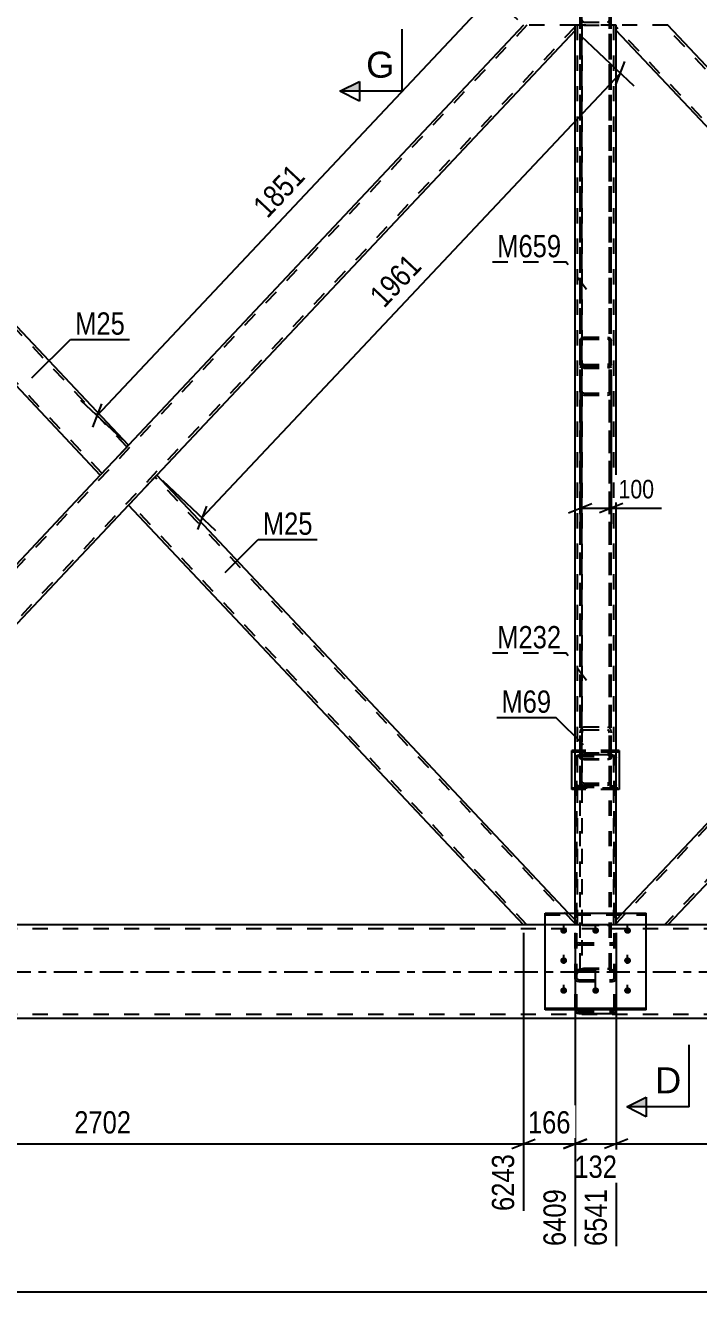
# Model space of a CAD drawing. Header units: millimetres. Extents: x -141 to 1048, y -561 to 280.
# Drawn here: x 113.7 to 200.2, y -168.7 to -6 of the extents above; entities that cross this region are included whole.
import ezdxf

# ---------------------------------------------------------------- set-up
doc = ezdxf.new("R2010")
doc.units = ezdxf.units.MM
doc.linetypes.add('DXK_LINE_DOT2', pattern=[3.9198, 1.9599, -1.9599])
doc.linetypes.add('DXK_LINE_DOT3', pattern=[5.9187, 2.979, -0.9799, 0.9799, -0.9799])
doc.styles.add('Arial', font='ARIAL.TTF', dxfattribs={"height": 0.2})
doc.styles.add('Arial Narrow', font='ARIALN.TTF', dxfattribs={"height": 0.2})

# ---------------------------------------------------------------- blocks, each defined once
blk = doc.blocks.new('Part-389626618-6339 - 6323')
at = {"color": 2, "linetype": 'Continuous'}
for p, q in [((69.64, -6.66), (69.64, -6)), ((127, -59.95), (76.27, -6)), ((123.38, -63.8), (69.64, -6.66)), ((127, -59.95), (126.73, -60.23)), ((126.73, -60.23), (123.38, -63.8))]:
    blk.add_line(p, q, dxfattribs=at)
at = {"color": 7, "linetype": 'DXK_LINE_DOT2'}
for p, q in [((76.27, -6), (69.64, -6)), ((123.6, -63.57), (69.64, -6.19)), ((126.78, -60.18), (75.83, -6)), ((126.97, -59.98), (126.73, -60.23))]:
    blk.add_line(p, q, dxfattribs=at)
blk = doc.blocks.new('Part-389626618-6389 - 6323')
at = {"color": 7, "linetype": 'DXK_LINE_DOT2'}
for p, q in [((189.64, -6), (184.36, -6)), ((184.36, -6.66), (184.36, -6)), ((184.68, -121.6), (184.68, -6)), ((189.32, -121.6), (189.32, -6)), ((189.64, -6.66), (189.64, -6)), ((184.36, -121.6), (184.36, -120.06)), ((189.64, -121.6), (189.64, -120.06)), ((189.64, -121.6), (184.36, -121.6))]:
    blk.add_line(p, q, dxfattribs=at)
at = {"color": 2, "linetype": 'Continuous'}
for p, q in [((184.36, -120.06), (184.36, -6.66)), ((189.64, -120.06), (189.64, -6.66))]:
    blk.add_line(p, q, dxfattribs=at)
blk = doc.blocks.new('Part-389626618-6334 - 6323')
at = {"color": 7, "linetype": 'DXK_LINE_DOT2'}
for p, q in [((178.17, -6), (69.64, -121.41)), ((184.36, -6.19), (75.83, -121.6)), ((184.36, -6), (177.73, -6)), ((127, -59.95), (123.38, -63.8)), ((130.62, -63.8), (127, -67.65)), ((76.27, -121.6), (69.64, -121.6))]:
    blk.add_line(p, q, dxfattribs=at)
at = {"color": 2, "linetype": 'Continuous'}
for p, q in [((177.73, -6), (127, -59.95)), ((184.36, -6.66), (184.36, -6)), ((184.36, -6.66), (130.62, -63.8)), ((123.38, -63.8), (69.64, -120.94)), ((127, -67.65), (76.27, -121.6)), ((69.64, -121.6), (69.64, -120.94))]:
    blk.add_line(p, q, dxfattribs=at)
blk = doc.blocks.new('Part-389626618-6399 - 6323')
at = {"color": 7, "linetype": 'DXK_LINE_DOT2'}
for p, q in [((184.4, -124.18), (184.36, -124.36)), ((184.36, -132.46), (184.36, -124.36)), ((184.5, -124.04), (184.4, -124.18)), ((184.66, -123.94), (184.5, -124.04)), ((184.6, -124.36), (184.62, -124.27)), ((184.6, -132.46), (184.6, -124.36)), ((184.62, -124.27), (184.67, -124.2)), ((184.84, -123.91), (184.66, -123.94)), ((184.67, -124.2), (184.75, -124.15)), ((184.75, -124.15), (184.84, -124.13)), ((184.84, -123.91), (189.16, -123.91)), ((184.84, -124.13), (189.16, -124.13)), ((189.34, -123.94), (189.16, -123.91)), ((189.16, -124.13), (189.25, -124.15)), ((189.25, -124.15), (189.33, -124.2)), ((189.33, -124.2), (189.38, -124.27)), ((189.5, -124.04), (189.34, -123.94)), ((189.38, -124.27), (189.4, -124.36)), ((189.4, -132.46), (189.4, -124.36)), ((189.6, -124.18), (189.5, -124.04)), ((189.64, -124.36), (189.6, -124.18)), ((189.64, -132.46), (189.64, -124.36)), ((184.36, -127.86), (184.4, -127.67)), ((184.36, -128.42), (184.4, -128.59)), ((184.62, -127.77), (184.6, -127.86)), ((184.62, -128.5), (184.6, -128.42)), ((184.67, -127.68), (184.62, -127.77)), ((184.67, -128.58), (184.62, -128.5)), ((184.66, -127.39), (184.84, -127.35)), ((184.75, -127.63), (184.67, -127.68)), ((184.84, -127.61), (184.75, -127.63)), ((184.84, -127.35), (189.16, -127.35)), ((184.84, -127.61), (189.16, -127.61)), ((189.16, -127.35), (189.34, -127.39)), ((189.25, -127.63), (189.16, -127.61)), ((189.33, -127.68), (189.25, -127.63)), ((189.38, -127.77), (189.33, -127.68)), ((189.38, -128.5), (189.33, -128.58)), ((189.4, -127.86), (189.38, -127.77)), ((189.4, -128.42), (189.38, -128.5)), ((189.6, -127.67), (189.64, -127.86)), ((189.6, -128.59), (189.64, -128.42)), ((184.4, -128.59), (184.5, -128.74)), ((184.5, -128.74), (184.66, -128.83)), ((184.66, -128.83), (184.84, -128.87)), ((184.75, -128.63), (184.67, -128.58)), ((184.84, -128.64), (184.75, -128.63)), ((184.84, -128.64), (189.16, -128.64)), ((184.84, -128.87), (189.16, -128.87)), ((189.25, -128.63), (189.16, -128.64)), ((189.16, -128.87), (189.34, -128.83)), ((189.33, -128.58), (189.25, -128.63)), ((189.34, -128.83), (189.5, -128.74)), ((189.5, -128.74), (189.6, -128.59)), ((184.37, -132.5), (184.36, -132.46)), ((184.6, -132.46), (184.62, -132.56)), ((184.62, -132.56), (184.67, -132.64)), ((184.67, -132.64), (184.75, -132.7)), ((184.75, -132.7), (184.84, -132.72)), ((184.84, -132.72), (189.16, -132.72)), ((189.16, -132.72), (189.25, -132.7)), ((189.25, -132.7), (189.33, -132.64)), ((189.33, -132.64), (189.38, -132.56)), ((189.38, -132.56), (189.4, -132.46)), ((189.64, -132.46), (189.63, -132.5))]:
    blk.add_line(p, q, dxfattribs=at)
at = {"color": 7, "linetype": 'DXK_LINE_DOT3'}
blk.add_line((187, -130.16), (187, -126.39), dxfattribs=at)
at = {"color": 2, "linetype": 'Continuous'}
for p, q in [((184.4, -132.66), (184.37, -132.5)), ((184.84, -132.97), (184.66, -132.93)), ((184.84, -132.97), (189.16, -132.97)), ((189.34, -132.93), (189.16, -132.97)), ((189.63, -132.5), (189.6, -132.66))]:
    blk.add_line(p, q, dxfattribs=at)
at = {"color": 7, "linetype": 'DXK_LINE_DOT2'}
for centre, start, end in [((184.86, -127.84), 114.32, 159.2417), ((189.14, -127.84), 20.7583, 65.68)]:
    blk.add_arc(centre, 0.496, start, end, dxfattribs=at)
at = {"color": 2, "linetype": 'Continuous'}
for centre, start, end in [((184.86, -132.48), 200.7583, 245.68), ((189.14, -132.48), 294.32, 339.2417)]:
    blk.add_arc(centre, 0.496, start, end, dxfattribs=at)
blk = doc.blocks.new('Part-389626618-6344 - 6323')
at = {"color": 7, "linetype": 'DXK_LINE_DOT2'}
for p, q in [((298.17, -6), (189.64, -121.41)), ((304.36, -6.19), (195.83, -121.6)), ((304.36, -6), (297.73, -6)), ((247, -59.95), (243.38, -63.8)), ((250.62, -63.8), (247, -67.65)), ((190.47, -120.06), (189.64, -120.94)), ((189.64, -121.6), (189.64, -120.94)), ((196.27, -121.6), (189.64, -121.6))]:
    blk.add_line(p, q, dxfattribs=at)
at = {"color": 2, "linetype": 'Continuous'}
for p, q in [((297.73, -6), (247, -59.95)), ((304.36, -6.66), (304.36, -6)), ((304.36, -6.66), (250.62, -63.8)), ((243.38, -63.8), (190.47, -120.06)), ((247, -67.65), (196.27, -121.6))]:
    blk.add_line(p, q, dxfattribs=at)
blk = doc.blocks.new('Part-389626618-6349 - 6323')
at = {"color": 2, "linetype": 'Continuous'}
for p, q in [((189.64, -6.66), (189.64, -6)), ((247, -59.95), (196.27, -6)), ((243.38, -63.8), (189.64, -6.66)), ((247, -59.95), (246.73, -60.23)), ((246.73, -60.23), (243.38, -63.8))]:
    blk.add_line(p, q, dxfattribs=at)
at = {"color": 7, "linetype": 'DXK_LINE_DOT2'}
for p, q in [((196.27, -6), (189.64, -6)), ((243.6, -63.57), (189.64, -6.19)), ((246.78, -60.18), (195.83, -6)), ((246.97, -59.98), (246.73, -60.23))]:
    blk.add_line(p, q, dxfattribs=at)
blk = doc.blocks.new('Part-389626618-6471 - 6323')
at = {"color": 2, "linetype": 'Continuous'}
for p, q in [((183.96, -104.2), (183.96, -99.17)), ((184.36, -99.17), (183.96, -99.17)), ((190.04, -99.17), (189.64, -99.17)), ((190.04, -99.17), (190.04, -104.2)), ((184.36, -99.39), (183.96, -99.39)), ((190.04, -99.39), (189.64, -99.39)), ((184.36, -104.2), (183.96, -104.2)), ((190.04, -104.2), (189.64, -104.2))]:
    blk.add_line(p, q, dxfattribs=at)
at = {"color": 7, "linetype": 'DXK_LINE_DOT2'}
for p, q in [((189.64, -99.17), (184.36, -99.17)), ((189.64, -99.39), (184.36, -99.39)), ((183.96, -103.98), (190.04, -103.98)), ((189.64, -104.2), (184.36, -104.2))]:
    blk.add_line(p, q, dxfattribs=at)
blk = doc.blocks.new('Part-389626618-6411 - 6323')
at = {"color": 2, "linetype": 'Continuous'}
for p, q in [((130.62, -63.8), (127, -67.65)), ((183.53, -120.06), (130.62, -63.8)), ((177.73, -121.6), (127, -67.65))]:
    blk.add_line(p, q, dxfattribs=at)
at = {"color": 7, "linetype": 'DXK_LINE_DOT2'}
for p, q in [((184.36, -121.41), (130.4, -64.03)), ((178.17, -121.6), (127.22, -67.42)), ((183.53, -120.06), (184.36, -120.94)), ((184.36, -121.6), (177.73, -121.6)), ((184.36, -120.94), (184.36, -121.6))]:
    blk.add_line(p, q, dxfattribs=at)
blk = doc.blocks.new('Part-389626618-6459 - 6323')
at = {"color": 7, "linetype": 'DXK_LINE_DOT2'}
for p, q in [((184.36, -100.13), (184.4, -99.99)), ((184.4, -99.99), (184.5, -99.86)), ((184.5, -99.86), (184.66, -99.78)), ((184.62, -100.06), (184.6, -100.13)), ((184.6, -132.46), (184.6, -100.13)), ((184.67, -100), (184.62, -100.06)), ((184.66, -99.78), (184.84, -99.75)), ((184.75, -99.96), (184.67, -100)), ((184.84, -99.94), (184.75, -99.96)), ((189.16, -99.75), (184.84, -99.75)), ((184.84, -99.94), (189.16, -99.94)), ((189.16, -99.75), (189.34, -99.78)), ((189.25, -99.96), (189.16, -99.94)), ((189.33, -100), (189.25, -99.96)), ((189.38, -100.06), (189.33, -100)), ((189.34, -99.78), (189.5, -99.86)), ((189.4, -100.13), (189.38, -100.06)), ((189.4, -132.46), (189.4, -100.13)), ((189.5, -99.86), (189.6, -99.99)), ((189.6, -99.99), (189.64, -100.13)), ((189.64, -132.46), (189.64, -100.13)), ((184.4, -103.68), (184.36, -103.54)), ((184.5, -103.8), (184.4, -103.68)), ((184.66, -103.89), (184.5, -103.8)), ((184.6, -103.54), (184.62, -103.61)), ((184.62, -103.61), (184.67, -103.67)), ((184.84, -103.91), (184.66, -103.89)), ((184.67, -103.67), (184.75, -103.71)), ((184.75, -103.71), (184.84, -103.73)), ((184.84, -103.73), (189.16, -103.73)), ((184.84, -103.91), (189.16, -103.91)), ((189.16, -103.73), (189.25, -103.71)), ((189.34, -103.89), (189.16, -103.91)), ((189.25, -103.71), (189.33, -103.67)), ((189.33, -103.67), (189.38, -103.61)), ((189.5, -103.8), (189.34, -103.89)), ((189.38, -103.61), (189.4, -103.54)), ((189.6, -103.68), (189.5, -103.8)), ((189.64, -103.54), (189.6, -103.68)), ((184.36, -132.46), (184.36, -120.06)), ((184.4, -127.67), (184.36, -127.86)), ((184.6, -127.86), (184.62, -127.77)), ((184.62, -127.77), (184.67, -127.68)), ((184.75, -127.37), (184.66, -127.39)), ((184.67, -127.68), (184.75, -127.63)), ((184.84, -127.35), (184.75, -127.37)), ((184.75, -127.63), (184.84, -127.61)), ((184.84, -127.35), (189.16, -127.35)), ((184.84, -127.61), (189.16, -127.61)), ((189.33, -127.39), (189.16, -127.35)), ((189.16, -127.61), (189.25, -127.63)), ((189.25, -127.63), (189.33, -127.68)), ((189.34, -127.39), (189.33, -127.39)), ((189.33, -127.68), (189.38, -127.77)), ((189.38, -127.77), (189.4, -127.86)), ((189.64, -127.86), (189.6, -127.67)), ((184.36, -132.46), (184.4, -132.66)), ((184.62, -132.56), (184.6, -132.46)), ((184.67, -132.64), (184.62, -132.56)), ((184.66, -132.93), (184.84, -132.97)), ((184.75, -132.7), (184.67, -132.64)), ((184.84, -132.72), (184.75, -132.7)), ((184.84, -132.72), (189.16, -132.72)), ((184.84, -132.97), (189.16, -132.97)), ((189.25, -132.7), (189.16, -132.72)), ((189.16, -132.97), (189.34, -132.93)), ((189.33, -132.64), (189.25, -132.7)), ((189.38, -132.56), (189.33, -132.64)), ((189.4, -132.46), (189.38, -132.56)), ((189.6, -132.66), (189.64, -132.46))]:
    blk.add_line(p, q, dxfattribs=at)
at = {"color": 2, "linetype": 'Continuous'}
blk.add_line((184.36, -120.06), (184.36, -100.13), dxfattribs=at)
at = {"color": 7, "linetype": 'DXK_LINE_DOT2'}
for centre, start, end in [((184.86, -127.84), 114.32, 159.2417), ((189.14, -127.84), 20.7583, 65.6801), ((184.86, -132.48), 200.7583, 245.6801), ((189.14, -132.48), 294.32, 339.2417)]:
    blk.add_arc(centre, 0.496, start, end, dxfattribs=at)
blk = doc.blocks.new('Part-389626618-6462 - 6323')
at = {"color": 2, "linetype": 'Continuous'}
for p, q in [((180.5, -120.06), (193.5, -120.06)), ((180.5, -132.5), (180.5, -120.06)), ((193.5, -132.5), (193.5, -120.06)), ((180.5, -132.28), (193.5, -132.28)), ((193.5, -132.5), (180.5, -132.5))]:
    blk.add_line(p, q, dxfattribs=at)
at = {"color": 7, "linetype": 'DXK_LINE_DOT2'}
blk.add_line((180.5, -120.28), (193.5, -120.28), dxfattribs=at)
blk = doc.blocks.new('Part-389626618-6474 - 6323')
at = {"color": 7, "linetype": 'DXK_LINE_DOT2'}
for p, q in [((185, -127.17), (185, 29.31)), ((185.24, 29.31), (185, 29.31)), ((185.24, 29.31), (185.24, -127.17)), ((188.76, -127.17), (188.76, 29.31)), ((189, 29.31), (188.76, 29.31)), ((189, -127.17), (189, 29.31)), ((185, 28.81), (185.04, 28.71)), ((185.04, 28.71), (185.14, 28.64)), ((185.14, 28.64), (185.3, 28.59)), ((185.26, 28.76), (185.24, 28.81)), ((185.31, 28.72), (185.26, 28.76)), ((185.3, 28.59), (185.48, 28.57)), ((185.39, 28.7), (185.31, 28.72)), ((185.48, 28.69), (185.39, 28.7)), ((185.48, 28.69), (188.52, 28.69)), ((185.48, 28.57), (188.52, 28.57)), ((188.61, 28.7), (188.52, 28.69)), ((188.52, 28.57), (188.7, 28.59)), ((188.69, 28.72), (188.61, 28.7)), ((188.74, 28.76), (188.69, 28.72)), ((188.7, 28.59), (188.86, 28.64)), ((188.76, 28.81), (188.74, 28.76)), ((188.86, 28.64), (188.96, 28.71)), ((188.96, 28.71), (189, 28.81)), ((185.04, 24.36), (185, 24.77)), ((185.24, 24.77), (185.26, 24.56)), ((188.74, 24.56), (188.76, 24.77)), ((189, 24.77), (188.96, 24.36)), ((185.48, 23.7), (185.3, 23.78)), ((185.39, 24.27), (185.48, 24.23)), ((185.48, 24.23), (188.52, 24.23)), ((185.48, 23.7), (188.52, 23.7)), ((188.52, 24.23), (188.61, 24.27)), ((188.7, 23.78), (188.52, 23.7)), ((185.04, -121.63), (185, -121.66)), ((185.12, -121.6), (185.04, -121.63)), ((188.88, -121.6), (185.12, -121.6)), ((185.24, -121.66), (185.26, -121.64)), ((185.26, -121.64), (185.31, -121.63)), ((185.31, -121.63), (185.39, -121.62)), ((185.39, -121.62), (185.48, -121.61)), ((185.48, -121.61), (188.52, -121.61)), ((188.52, -121.61), (188.61, -121.62)), ((188.61, -121.62), (188.69, -121.63)), ((188.69, -121.63), (188.74, -121.64)), ((188.76, -121.66), (188.74, -121.64)), ((188.96, -121.63), (188.88, -121.6)), ((189, -121.66), (188.96, -121.63)), ((185.02, -127.35), (185, -127.17)), ((185.02, -127.35), (185.04, -127.3)), ((185.02, -127.35), (185.26, -127.35)), ((185.04, -127.3), (185.14, -127.23)), ((185.14, -127.23), (185.3, -127.17)), ((185.24, -127.17), (185.26, -127.35)), ((185.31, -127.31), (185.26, -127.35)), ((185.26, -127.35), (185.26, -127.35)), ((185.3, -127.17), (185.48, -127.16)), ((185.39, -127.28), (185.31, -127.31)), ((185.48, -127.28), (185.39, -127.28)), ((185.48, -127.16), (188.52, -127.16)), ((185.48, -127.28), (188.52, -127.28)), ((188.52, -127.16), (188.7, -127.17)), ((188.61, -127.28), (188.52, -127.28)), ((188.69, -127.31), (188.61, -127.28)), ((188.74, -127.35), (188.69, -127.31)), ((188.7, -127.17), (188.86, -127.23)), ((188.74, -127.35), (188.76, -127.17)), ((188.74, -127.35), (188.98, -127.35)), ((188.74, -127.35), (188.74, -127.35)), ((188.86, -127.23), (188.96, -127.3)), ((188.96, -127.3), (188.98, -127.35)), ((188.98, -127.35), (189, -127.17))]:
    blk.add_line(p, q, dxfattribs=at)
for centre, radius, start, end in [((185.79, 24.63), 0.539, 186.941, 221.2628), ((188.21, 24.63), 0.539, 318.7372, 353.0591), ((186.11, 24.49), 1.08, 186.941, 221.2628), ((187.89, 24.49), 1.08, 318.7372, 353.0591)]:
    blk.add_arc(centre, radius, start, end, dxfattribs=at)
blk = doc.blocks.new('Part-389626618-6500 - 6323')
at = {"color": 7, "linetype": 'DXK_LINE_DOT2'}
for p, q in [((555.64, -121.6), (-59.5, -121.6)), ((193.5, -121.6), (180.5, -121.6)), ((555.64, -122.08), (-72, -122.08)), ((555.64, -133.12), (-72, -133.12))]:
    blk.add_line(p, q, dxfattribs=at)
at = {"color": 2, "linetype": 'Continuous'}
for p, q in [((180.5, -121.6), (-46.5, -121.6)), ((420.5, -121.6), (193.5, -121.6)), ((555.64, -133.6), (-67.2, -133.6))]:
    blk.add_line(p, q, dxfattribs=at)
at = {"color": 7, "linetype": 'DXK_LINE_DOT3'}
blk.add_line((-72, -127.6), (555.64, -127.6), dxfattribs=at)
blk = doc.blocks.new('Bolt-389626618-6565 - 6323')
at = {"linetype": 'Continuous'}
for points in [[(182.9, -122.73), (182.81, -122.72), (182.72, -122.69), (182.64, -122.65), (182.57, -122.59), (182.52, -122.52), (182.48, -122.44), (182.46, -122.36), (182.46, -122.27), (182.48, -122.19), (182.52, -122.11), (182.57, -122.04), (182.64, -121.98), (182.72, -121.94), (182.81, -121.91), (182.9, -121.9), (182.99, -121.91), (183.08, -121.94), (183.16, -121.98), (183.23, -122.04), (183.28, -122.11), (183.32, -122.19), (183.34, -122.27), (183.34, -122.36), (183.32, -122.44), (183.28, -122.52), (183.23, -122.59), (183.16, -122.65), (183.08, -122.69), (182.99, -122.72)], [(187, -122.73), (186.91, -122.72), (186.82, -122.69), (186.74, -122.65), (186.67, -122.59), (186.62, -122.52), (186.58, -122.44), (186.56, -122.36), (186.56, -122.27), (186.58, -122.19), (186.62, -122.11), (186.67, -122.04), (186.74, -121.98), (186.82, -121.94), (186.91, -121.91), (187, -121.9), (187.09, -121.91), (187.18, -121.94), (187.26, -121.98), (187.33, -122.04), (187.38, -122.11), (187.42, -122.19), (187.44, -122.27), (187.44, -122.36), (187.42, -122.44), (187.38, -122.52), (187.33, -122.59), (187.26, -122.65), (187.18, -122.69), (187.09, -122.72)], [(191.1, -122.73), (191.01, -122.72), (190.92, -122.69), (190.84, -122.65), (190.77, -122.59), (190.72, -122.52), (190.68, -122.44), (190.66, -122.36), (190.66, -122.27), (190.68, -122.19), (190.72, -122.11), (190.77, -122.04), (190.84, -121.98), (190.92, -121.94), (191.01, -121.91), (191.1, -121.9), (191.19, -121.91), (191.28, -121.94), (191.36, -121.98), (191.43, -122.04), (191.48, -122.11), (191.52, -122.19), (191.54, -122.27), (191.54, -122.36), (191.52, -122.44), (191.48, -122.52), (191.43, -122.59), (191.36, -122.65), (191.28, -122.69), (191.19, -122.72)], [(182.9, -126.58), (182.81, -126.57), (182.72, -126.55), (182.64, -126.5), (182.57, -126.44), (182.52, -126.37), (182.48, -126.3), (182.46, -126.21), (182.46, -126.13), (182.48, -126.04), (182.52, -125.96), (182.57, -125.89), (182.64, -125.83), (182.72, -125.79), (182.81, -125.76), (182.9, -125.75), (182.99, -125.76), (183.08, -125.79), (183.16, -125.83), (183.23, -125.89), (183.28, -125.96), (183.32, -126.04), (183.34, -126.13), (183.34, -126.21), (183.32, -126.3), (183.28, -126.37), (183.23, -126.44), (183.16, -126.5), (183.08, -126.55), (182.99, -126.57)], [(191.1, -126.58), (191.01, -126.57), (190.92, -126.55), (190.84, -126.5), (190.77, -126.44), (190.72, -126.37), (190.68, -126.3), (190.66, -126.21), (190.66, -126.13), (190.68, -126.04), (190.72, -125.96), (190.77, -125.89), (190.84, -125.83), (190.92, -125.79), (191.01, -125.76), (191.1, -125.75), (191.19, -125.76), (191.28, -125.79), (191.36, -125.83), (191.43, -125.89), (191.48, -125.96), (191.52, -126.04), (191.54, -126.13), (191.54, -126.21), (191.52, -126.3), (191.48, -126.37), (191.43, -126.44), (191.36, -126.5), (191.28, -126.55), (191.19, -126.57)], [(182.9, -130.43), (182.81, -130.43), (182.72, -130.4), (182.64, -130.36), (182.57, -130.3), (182.52, -130.23), (182.48, -130.15), (182.46, -130.06), (182.46, -129.98), (182.48, -129.89), (182.52, -129.81), (182.57, -129.74), (182.64, -129.69), (182.72, -129.64), (182.81, -129.62), (182.9, -129.61), (182.99, -129.62), (183.08, -129.64), (183.16, -129.69), (183.23, -129.74), (183.28, -129.81), (183.32, -129.89), (183.34, -129.98), (183.34, -130.06), (183.32, -130.15), (183.28, -130.23), (183.23, -130.3), (183.16, -130.36), (183.08, -130.4), (182.99, -130.43)], [(187, -130.43), (186.91, -130.43), (186.82, -130.4), (186.74, -130.36), (186.67, -130.3), (186.62, -130.23), (186.58, -130.15), (186.56, -130.06), (186.56, -129.98), (186.58, -129.89), (186.62, -129.81), (186.67, -129.74), (186.74, -129.69), (186.82, -129.64), (186.91, -129.62), (187, -129.61), (187.09, -129.62), (187.18, -129.64), (187.26, -129.69), (187.33, -129.74), (187.38, -129.81), (187.42, -129.89), (187.44, -129.98), (187.44, -130.06), (187.42, -130.15), (187.38, -130.23), (187.33, -130.3), (187.26, -130.36), (187.18, -130.4), (187.09, -130.43)], [(191.1, -130.43), (191.01, -130.43), (190.92, -130.4), (190.84, -130.36), (190.77, -130.3), (190.72, -130.23), (190.68, -130.15), (190.66, -130.06), (190.66, -129.98), (190.68, -129.89), (190.72, -129.81), (190.77, -129.74), (190.84, -129.69), (190.92, -129.64), (191.01, -129.62), (191.1, -129.61), (191.19, -129.62), (191.28, -129.64), (191.36, -129.69), (191.43, -129.74), (191.48, -129.81), (191.52, -129.89), (191.54, -129.98), (191.54, -130.06), (191.52, -130.15), (191.48, -130.23), (191.43, -130.3), (191.36, -130.36), (191.28, -130.4), (191.19, -130.43)]]:
    blk.add_hatch(color=1, dxfattribs=at).paths.add_polyline_path(points)
at = {"color": 1, "linetype": 'Continuous'}
for p, q in [((182.9, -122.71), (182.9, -121.58)), ((187, -122.71), (187, -121.58)), ((191.1, -122.71), (191.1, -121.58)), ((182.9, -126.57), (182.9, -125.43)), ((191.1, -126.57), (191.1, -125.43)), ((182.9, -130.42), (182.9, -129.28)), ((187, -130.42), (187, -129.28)), ((191.1, -130.42), (191.1, -129.28))]:
    blk.add_line(p, q, dxfattribs=at)
blk = doc.blocks.new('Part-389626618-6728 - 6323')
at = {"color": 7, "linetype": 'DXK_LINE_DOT2'}
for p, q in [((185.04, 34.6), (185, 34.33)), ((185, -103.12), (185, 34.33)), ((185.14, 34.82), (185.04, 34.6)), ((185.3, 34.97), (185.14, 34.82)), ((185.24, 34.33), (185.26, 34.47)), ((185.24, -103.12), (185.24, 34.33)), ((185.26, 34.47), (185.31, 34.58)), ((185.48, 35.02), (185.3, 34.97)), ((185.31, 34.58), (185.39, 34.65)), ((185.39, 34.65), (185.48, 34.68)), ((185.48, 35.02), (188.52, 35.02)), ((185.48, 34.68), (188.52, 34.68)), ((188.7, 34.97), (188.52, 35.02)), ((188.52, 34.68), (188.61, 34.65)), ((188.61, 34.65), (188.69, 34.58)), ((188.69, 34.58), (188.74, 34.47)), ((188.86, 34.82), (188.7, 34.97)), ((188.74, 34.47), (188.76, 34.33)), ((188.76, -103.12), (188.76, 34.33)), ((188.96, 34.6), (188.86, 34.82)), ((189, 34.33), (188.96, 34.6)), ((189, -103.12), (189, 34.33)), ((185, 29.99), (185.04, 29.73)), ((185.04, 29.73), (185.14, 29.51)), ((185.14, 29.51), (185.3, 29.36)), ((185.26, 29.86), (185.24, 29.99)), ((185.31, 29.75), (185.26, 29.86)), ((185.3, 29.36), (185.48, 29.31)), ((185.39, 29.68), (185.31, 29.75)), ((185.48, 29.65), (185.39, 29.68)), ((185.48, 29.65), (188.52, 29.65)), ((185.48, 29.31), (188.52, 29.31)), ((188.61, 29.68), (188.52, 29.65)), ((188.52, 29.31), (188.7, 29.36)), ((188.69, 29.75), (188.61, 29.68)), ((188.74, 29.86), (188.69, 29.75)), ((188.7, 29.36), (188.86, 29.51)), ((188.76, 29.99), (188.74, 29.86)), ((188.86, 29.51), (188.96, 29.73)), ((188.96, 29.73), (189, 29.99)), ((185.04, -99.77), (185, -99.96)), ((185.14, -99.61), (185.04, -99.77)), ((185.3, -99.5), (185.14, -99.61)), ((185.24, -99.96), (185.26, -99.86)), ((185.26, -99.86), (185.31, -99.78)), ((185.48, -99.46), (185.3, -99.5)), ((185.31, -99.78), (185.39, -99.73)), ((185.39, -99.73), (185.48, -99.71)), ((185.48, -99.46), (188.52, -99.46)), ((185.48, -99.71), (188.52, -99.71)), ((188.7, -99.5), (188.52, -99.46)), ((188.52, -99.71), (188.61, -99.73)), ((188.61, -99.73), (188.69, -99.78)), ((188.69, -99.78), (188.74, -99.86)), ((188.86, -99.61), (188.7, -99.5)), ((188.74, -99.86), (188.76, -99.96)), ((188.96, -99.77), (188.86, -99.61)), ((189, -99.96), (188.96, -99.77)), ((185, -103.12), (185.04, -103.32)), ((185.04, -103.32), (185.14, -103.48)), ((185.14, -103.48), (185.3, -103.59)), ((185.26, -103.22), (185.24, -103.12)), ((185.31, -103.3), (185.26, -103.22)), ((185.3, -103.59), (185.48, -103.62)), ((185.39, -103.36), (185.31, -103.3)), ((185.48, -103.37), (185.39, -103.36)), ((185.48, -103.37), (188.52, -103.37)), ((185.48, -103.62), (188.52, -103.62)), ((188.61, -103.36), (188.52, -103.37)), ((188.52, -103.62), (188.7, -103.59)), ((188.69, -103.3), (188.61, -103.36)), ((188.74, -103.22), (188.69, -103.3)), ((188.7, -103.59), (188.86, -103.48)), ((188.76, -103.12), (188.74, -103.22)), ((188.86, -103.48), (188.96, -103.32)), ((188.96, -103.32), (189, -103.12))]:
    blk.add_line(p, q, dxfattribs=at)
blk = doc.blocks.new('Part-389626618-6733 - 6323')
at = {"color": 7, "linetype": 'DXK_LINE_DOT2'}
for p, q in [((185.04, -49.86), (185, -50.04)), ((185, -100.17), (185, -50.04)), ((185.14, -49.7), (185.04, -49.86)), ((185.3, -49.6), (185.14, -49.7)), ((185.24, -50.04), (185.26, -49.95)), ((185.24, -100.17), (185.24, -50.04)), ((185.26, -49.95), (185.31, -49.87)), ((185.48, -49.56), (185.3, -49.6)), ((185.31, -49.87), (185.39, -49.82)), ((185.39, -49.82), (185.48, -49.8)), ((185.48, -49.56), (188.52, -49.56)), ((185.48, -49.8), (188.52, -49.8)), ((188.7, -49.6), (188.52, -49.56)), ((188.52, -49.8), (188.61, -49.82)), ((188.61, -49.82), (188.69, -49.87)), ((188.69, -49.87), (188.74, -49.95)), ((188.86, -49.7), (188.7, -49.6)), ((188.74, -49.95), (188.76, -50.04)), ((188.76, -100.17), (188.76, -50.04)), ((188.96, -49.86), (188.86, -49.7)), ((189, -50.04), (188.96, -49.86)), ((189, -100.17), (189, -50.04)), ((185, -53.04), (185.04, -53.22)), ((185.04, -53.22), (185.14, -53.38)), ((185.14, -53.38), (185.3, -53.48)), ((185.26, -53.13), (185.24, -53.04)), ((185.31, -53.21), (185.26, -53.13)), ((185.3, -53.48), (185.48, -53.52)), ((185.39, -53.26), (185.31, -53.21)), ((185.48, -53.28), (185.39, -53.26)), ((185.48, -53.28), (188.52, -53.28)), ((185.48, -53.52), (188.52, -53.52)), ((188.61, -53.26), (188.52, -53.28)), ((188.52, -53.52), (188.7, -53.48)), ((188.69, -53.21), (188.61, -53.26)), ((188.74, -53.13), (188.69, -53.21)), ((188.7, -53.48), (188.86, -53.38)), ((188.76, -53.04), (188.74, -53.13)), ((188.86, -53.38), (188.96, -53.22)), ((188.96, -53.22), (189, -53.04)), ((185, -96.92), (185.04, -96.62)), ((185.26, -96.77), (185.24, -96.92)), ((185.3, -96.2), (185.48, -96.14)), ((185.48, -96.53), (185.39, -96.56)), ((185.48, -96.14), (188.52, -96.14)), ((185.48, -96.53), (188.52, -96.53)), ((188.52, -96.14), (188.7, -96.2)), ((188.61, -96.56), (188.52, -96.53)), ((188.76, -96.92), (188.74, -96.77)), ((188.96, -96.62), (189, -96.92)), ((185, -99.17), (185.24, -99.17)), ((189, -99.17), (188.76, -99.17)), ((185, -99.39), (185.24, -99.39)), ((185, -99.46), (185.24, -99.46)), ((185, -99.75), (185.24, -99.75)), ((185.04, -100.24), (185, -100.17)), ((185.14, -100.29), (185.04, -100.24)), ((185.3, -100.33), (185.14, -100.29)), ((185.24, -100.17), (185.26, -100.2)), ((185.26, -100.2), (185.31, -100.23)), ((185.48, -100.34), (185.3, -100.33)), ((185.31, -100.23), (185.39, -100.25)), ((185.39, -100.25), (185.48, -100.26)), ((185.48, -100.26), (188.52, -100.26)), ((185.48, -100.34), (188.52, -100.34)), ((188.52, -100.26), (188.61, -100.25)), ((188.7, -100.33), (188.52, -100.34)), ((188.61, -100.25), (188.69, -100.23)), ((188.69, -100.23), (188.74, -100.2)), ((188.86, -100.29), (188.7, -100.33)), ((188.74, -100.2), (188.76, -100.17)), ((188.76, -99.39), (189, -99.39)), ((189, -99.46), (188.76, -99.46)), ((188.76, -99.75), (189, -99.75)), ((188.96, -100.24), (188.86, -100.29)), ((189, -100.17), (188.96, -100.24))]:
    blk.add_line(p, q, dxfattribs=at)
for centre, radius, start, end in [((185.73, -96.76), 0.711, 127.9407, 168.6048), ((185.61, -96.84), 0.355, 127.9407, 168.6048), ((188.39, -96.84), 0.355, 11.3952, 52.0593), ((188.27, -96.76), 0.711, 11.3952, 52.0593)]:
    blk.add_arc(centre, radius, start, end, dxfattribs=at)
blk = doc.blocks.new('Part-389626618-6754 - 6323')
at = {"color": 7, "linetype": 'DXK_LINE_DOT2'}
for p, q in [((185.48, 0.47), (185.3, 0.41)), ((185.39, 0.05), (185.48, 0.08)), ((185.48, 0.47), (188.52, 0.47)), ((185.48, 0.08), (188.52, 0.08)), ((188.7, 0.41), (188.52, 0.47)), ((188.52, 0.08), (188.61, 0.05)), ((185.04, -0.01), (185, -0.31)), ((185, -49.57), (185, -0.31)), ((185.24, -0.31), (185.26, -0.16)), ((185.24, -49.57), (185.24, -0.31)), ((188.74, -0.16), (188.76, -0.31)), ((188.76, -49.57), (188.76, -0.31)), ((189, -0.31), (188.96, -0.01)), ((189, -49.57), (189, -0.31)), ((185, -5.22), (185.02, -5.41)), ((185.02, -5.41), (185.04, -5.52)), ((185.26, -5.37), (185.24, -5.22)), ((185.3, -5.94), (185.48, -6)), ((185.48, -5.61), (185.39, -5.58)), ((185.48, -5.61), (188.52, -5.61)), ((185.48, -6), (188.52, -6)), ((188.61, -5.58), (188.52, -5.61)), ((188.52, -6), (188.7, -5.94)), ((188.76, -5.22), (188.74, -5.37)), ((188.96, -5.52), (188.98, -5.41)), ((188.98, -5.41), (189, -5.22)), ((185, -46.56), (185.04, -46.38)), ((185.04, -46.38), (185.14, -46.23)), ((185.14, -46.23), (185.3, -46.12)), ((185.26, -46.47), (185.24, -46.56)), ((185.31, -46.39), (185.26, -46.47)), ((185.3, -46.12), (185.48, -46.09)), ((185.39, -46.34), (185.31, -46.39)), ((185.48, -46.32), (185.39, -46.34)), ((185.48, -46.09), (188.52, -46.09)), ((185.48, -46.32), (188.52, -46.32)), ((188.52, -46.09), (188.7, -46.12)), ((188.61, -46.34), (188.52, -46.32)), ((188.69, -46.39), (188.61, -46.34)), ((188.74, -46.47), (188.69, -46.39)), ((188.7, -46.12), (188.86, -46.23)), ((188.76, -46.56), (188.74, -46.47)), ((188.86, -46.23), (188.96, -46.38)), ((188.96, -46.38), (189, -46.56)), ((185.04, -49.75), (185, -49.57)), ((185.14, -49.9), (185.04, -49.75)), ((185.3, -50.01), (185.14, -49.9)), ((185.24, -49.57), (185.26, -49.66)), ((185.26, -49.66), (185.31, -49.73)), ((185.48, -50.04), (185.3, -50.01)), ((185.31, -49.73), (185.39, -49.79)), ((185.39, -49.79), (185.48, -49.8)), ((185.48, -49.8), (188.52, -49.8)), ((185.48, -50.04), (188.52, -50.04)), ((188.52, -49.8), (188.61, -49.79)), ((188.7, -50.01), (188.52, -50.04)), ((188.61, -49.79), (188.69, -49.73)), ((188.69, -49.73), (188.74, -49.66)), ((188.86, -49.9), (188.7, -50.01)), ((188.74, -49.66), (188.76, -49.57)), ((188.96, -49.75), (188.86, -49.9)), ((189, -49.57), (188.96, -49.75))]:
    blk.add_line(p, q, dxfattribs=at)
for centre, radius, start, end in [((185.73, -0.15), 0.711, 127.9408, 168.6048), ((185.61, -0.23), 0.355, 127.9408, 168.6048), ((188.39, -0.23), 0.355, 11.3952, 52.0592), ((188.27, -0.15), 0.711, 11.3952, 52.0592), ((185.61, -5.3), 0.355, 191.3952, 232.0592), ((188.39, -5.3), 0.355, 307.9408, 348.6048)]:
    blk.add_arc(centre, radius, start, end, dxfattribs=at)
blk = doc.blocks.new('StraightDimension-389626618-25742 - 6323')
at = {"color": 7, "linetype": 'Continuous'}
for p, q in [((189.64, -122.6), (189.64, -162.85)), ((297.73, -122.6), (297.73, -158.35)), ((191.14, -149.14), (188.14, -150.34)), ((296.23, -150.34), (299.23, -149.14)), ((189.64, -149.74), (297.73, -149.74))]:
    blk.add_line(p, q, dxfattribs=at)
at = {"color": 0}
blk.add_wipeout([(247.94, -148.99), (247.94, -144.79), (239.43, -144.79), (239.43, -148.99)], dxfattribs=at)
at = {"color": 0, "linetype": 'Continuous'}
blk.add_wipeout([(297.13, -150.44), (292.93, -150.44), (292.93, -158.95), (297.13, -158.95)], dxfattribs=at)
at = {"color": 3, "style": 'Arial Narrow'}
blk.add_text('2702', height=2.863, dxfattribs=at).set_placement((240.03, -148.39))
at = {"color": 3, "linetype": 'Continuous', "style": 'Arial Narrow'}
blk.add_text('9243', height=2.863, rotation=90.0002, dxfattribs=at).set_placement((296.53, -158.35))
blk = doc.blocks.new('StraightDimension-389626618-7565 - 6323')
at = {"color": 7, "linetype": 'Continuous'}
for p, q in [((177, -5.31), (171.62, -0.25)), ((173.1, -3.71), (174.29, -0.7)), ((122.96, -56.15), (173.7, -2.2)), ((126.27, -59.26), (120.89, -54.2)), ((123.55, -54.65), (122.37, -57.65))]:
    blk.add_line(p, q, dxfattribs=at)
at = {"color": 0}
blk.add_wipeout([(150.7, -25.56), (147.64, -22.68), (141.81, -28.89), (144.87, -31.76)], dxfattribs=at)
at = {"color": 3, "style": 'Arial Narrow'}
blk.add_text('1851', height=2.863, rotation=46.7591, dxfattribs=at).set_placement((144.84, -30.91))
blk = doc.blocks.new('StraightDimension-389626618-7586 - 6323')
at = {"color": 7, "linetype": 'Continuous'}
for p, q in [((185.09, -7.35), (191.92, -13.77)), ((189.59, -13.63), (190.77, -10.63)), ((136.44, -69.27), (190.18, -12.13)), ((131.35, -64.49), (138.19, -70.91)), ((137.03, -67.77), (135.85, -70.77))]:
    blk.add_line(p, q, dxfattribs=at)
at = {"color": 0}
blk.add_wipeout([(165.68, -37.09), (162.62, -34.21), (156.79, -40.41), (159.85, -43.29)], dxfattribs=at)
at = {"color": 3, "style": 'Arial Narrow'}
blk.add_text('1961', height=2.863, rotation=46.7591, dxfattribs=at).set_placement((159.82, -42.44))
blk = doc.blocks.new('StraightDimension-389626618-11754 - 6323')
at = {"color": 7, "linetype": 'Continuous'}
for p, q in [((185, -51.04), (185, -70.04)), ((189, -51.04), (189, -70.04)), ((183.5, -68.64), (186.5, -67.44)), ((185, -68.04), (189, -68.04)), ((190.5, -67.44), (187.5, -68.64))]:
    blk.add_line(p, q, dxfattribs=at)
at = {"color": 0}
blk.add_wipeout([(195.01, -67.29), (195.01, -63.79), (189.44, -63.79), (189.44, -67.29)], dxfattribs=at)
at = {"color": 7, "linetype": 'Continuous'}
blk.add_line((189, -68.04), (195.44, -68.04), dxfattribs=at)
blk.add_line((189, -68.04), (195.44, -68.04), dxfattribs=at)
at = {"color": 3, "style": 'Arial Narrow'}
blk.add_text('100', height=2.386, dxfattribs=at).set_placement((189.94, -66.79))
blk = doc.blocks.new('StraightDimension-389626618-25743 - 6323')
at = {"color": 7, "linetype": 'Continuous'}
for p, q in [((184.36, -122.6), (184.36, -162.85)), ((189.64, -122.6), (189.64, -162.85)), ((182.86, -150.34), (185.86, -149.14)), ((191.14, -149.14), (188.14, -150.34)), ((184.36, -149.74), (189.64, -149.74))]:
    blk.add_line(p, q, dxfattribs=at)
at = {"color": 0}
blk.add_wipeout([(190.34, -154.69), (190.34, -150.49), (183.66, -150.49), (183.66, -154.69)], dxfattribs=at)
at = {"color": 0, "linetype": 'Continuous'}
blk.add_wipeout([(189.04, -154.94), (184.84, -154.94), (184.84, -163.45), (189.04, -163.45)], dxfattribs=at)
at = {"color": 3, "style": 'Arial Narrow'}
blk.add_text('132', height=2.863, dxfattribs=at).set_placement((184.26, -154.09))
at = {"color": 3, "linetype": 'Continuous', "style": 'Arial Narrow'}
blk.add_text('6541', height=2.863, rotation=90.0002, dxfattribs=at).set_placement((188.44, -162.85))
blk = doc.blocks.new('StraightDimension-389626618-25744 - 6323')
at = {"color": 7, "linetype": 'Continuous'}
for p, q in [((177.73, -122.6), (177.73, -158.35)), ((184.36, -122.6), (184.36, -162.85)), ((176.23, -150.34), (179.23, -149.14)), ((185.86, -149.14), (182.86, -150.34)), ((177.73, -149.74), (184.36, -149.74))]:
    blk.add_line(p, q, dxfattribs=at)
at = {"color": 0}
blk.add_wipeout([(184.39, -148.99), (184.39, -144.79), (177.7, -144.79), (177.7, -148.99)], dxfattribs=at)
at = {"color": 0, "linetype": 'Continuous'}
blk.add_wipeout([(183.76, -154.94), (179.56, -154.94), (179.56, -163.45), (183.76, -163.45)], dxfattribs=at)
at = {"color": 3, "style": 'Arial Narrow'}
blk.add_text('166', height=2.863, dxfattribs=at).set_placement((178.3, -148.39))
at = {"color": 3, "linetype": 'Continuous', "style": 'Arial Narrow'}
blk.add_text('6409', height=2.863, rotation=90.0002, dxfattribs=at).set_placement((183.16, -162.85))
blk = doc.blocks.new('StraightDimension-389626618-25745 - 6323')
at = {"color": 7, "linetype": 'Continuous'}
for p, q in [((69.64, -122.6), (69.64, -162.85)), ((177.73, -122.6), (177.73, -158.35)), ((71.14, -149.14), (68.14, -150.34)), ((176.23, -150.34), (179.23, -149.14)), ((69.64, -149.74), (177.73, -149.74))]:
    blk.add_line(p, q, dxfattribs=at)
at = {"color": 0}
blk.add_wipeout([(127.94, -148.99), (127.94, -144.79), (119.43, -144.79), (119.43, -148.99)], dxfattribs=at)
at = {"color": 0, "linetype": 'Continuous'}
blk.add_wipeout([(177.13, -150.44), (172.93, -150.44), (172.93, -158.95), (177.13, -158.95)], dxfattribs=at)
at = {"color": 3, "style": 'Arial Narrow'}
blk.add_text('2702', height=2.863, dxfattribs=at).set_placement((120.03, -148.39))
at = {"color": 3, "linetype": 'Continuous', "style": 'Arial Narrow'}
blk.add_text('6243', height=2.863, rotation=90.0002, dxfattribs=at).set_placement((176.53, -158.35))
blk = doc.blocks.new('StraightDimension-389626618-44389 - 6323')
at = {"color": 7, "linetype": 'Continuous'}
blk.add_line((-73, -168.72), (587.2, -168.72), dxfattribs=at)
blk = doc.blocks.new('Mark-389626618-6335 - 6323')
at = {"color": 0}
blk.add_wipeout([(126.54, -45.75), (126.54, -42.75), (120.15, -42.75), (120.15, -45.75)], dxfattribs=at)
blk.add_wipeout([(126.54, -45.75), (126.54, -42.75), (120.15, -42.75), (120.15, -45.75)], dxfattribs=at)
at = {"color": 30, "linetype": 'Continuous'}
for p, q in [((114.6, -51.3), (119.55, -46.35)), ((119.55, -46.35), (127.14, -46.35))]:
    blk.add_line(p, q, dxfattribs=at)
at = {"color": 3, "style": 'Arial Narrow'}
blk.add_text('M25', height=2.863, dxfattribs=at).set_placement((120.15, -45.75))
blk = doc.blocks.new('Mark-389626618-6385 - 6323')
at = {"color": 0}
blk.add_wipeout([(181.29, -94.33), (181.29, -91.33), (174.9, -91.33), (174.9, -94.33)], dxfattribs=at)
blk.add_wipeout([(181.29, -94.33), (181.29, -91.33), (174.9, -91.33), (174.9, -94.33)], dxfattribs=at)
at = {"color": 30, "linetype": 'Continuous'}
for p in [(174.3, -94.93), (185.43, -98.47)]:
    blk.add_line(p, (181.89, -94.93), dxfattribs=at)
at = {"color": 3, "style": 'Arial Narrow'}
blk.add_text('M69', height=2.863, dxfattribs=at).set_placement((174.9, -94.33))
blk = doc.blocks.new('Mark-389626618-6407 - 6323')
at = {"color": 0}
blk.add_wipeout([(150.64, -71.46), (150.64, -68.46), (144.25, -68.46), (144.25, -71.46)], dxfattribs=at)
blk.add_wipeout([(150.64, -71.46), (150.64, -68.46), (144.25, -68.46), (144.25, -71.46)], dxfattribs=at)
at = {"color": 30, "linetype": 'Continuous'}
for p, q in [((139.4, -76.3), (143.65, -72.06)), ((143.65, -72.06), (151.24, -72.06))]:
    blk.add_line(p, q, dxfattribs=at)
at = {"color": 3, "style": 'Arial Narrow'}
blk.add_text('M25', height=2.863, dxfattribs=at).set_placement((144.25, -71.46))
blk = doc.blocks.new('Mark-389626618-6729 - 6323')
at = {"color": 0}
blk.add_wipeout([(182.59, -86.05), (182.59, -83.05), (174.36, -83.05), (174.36, -86.05)], dxfattribs=at)
blk.add_wipeout([(182.59, -86.05), (182.59, -83.05), (174.36, -83.05), (174.36, -86.05)], dxfattribs=at)
at = {"color": 30, "linetype": 'DXK_LINE_DOT2'}
for p in [(173.76, -86.65), (185.81, -90.18)]:
    blk.add_line(p, (183.19, -86.65), dxfattribs=at)
at = {"color": 3, "style": 'Arial Narrow'}
blk.add_text('M232', height=2.863, dxfattribs=at).set_placement((174.36, -86.05))
blk = doc.blocks.new('Mark-389626618-6750 - 6323')
at = {"color": 0}
blk.add_wipeout([(182.59, -35.8), (182.59, -32.8), (174.36, -32.8), (174.36, -35.8)], dxfattribs=at)
blk.add_wipeout([(182.59, -35.8), (182.59, -32.8), (174.36, -32.8), (174.36, -35.8)], dxfattribs=at)
at = {"color": 30, "linetype": 'DXK_LINE_DOT2'}
for p in [(173.76, -36.4), (185.81, -39.93)]:
    blk.add_line(p, (183.19, -36.4), dxfattribs=at)
at = {"color": 3, "style": 'Arial Narrow'}
blk.add_text('M659', height=2.863, dxfattribs=at).set_placement((174.36, -35.8))
blk = doc.blocks.new('SectionMark-389626618-7761 - 6323')
at = {"linetype": 'Continuous'}
blk.add_hatch(color=6, dxfattribs=at).paths.add_polyline_path([(193.5, -143.73), (193.5, -144.98), (191, -144.98)])
at = {"color": 6, "linetype": 'Continuous'}
for p, q in [((199, -144.98), (199, -136.98)), ((191, -144.98), (193.5, -143.73)), ((193.5, -143.73), (193.5, -146.23)), ((199, -144.98), (191, -144.98)), ((193.5, -146.23), (191, -144.98))]:
    blk.add_line(p, q, dxfattribs=at)
at = {"color": 0, "linetype": 'Continuous'}
blk.add_wipeout([(198, -143.23), (198, -139.73), (194.63, -139.73), (194.63, -143.23)], dxfattribs=at)
at = {"color": 3, "linetype": 'Continuous', "style": 'Arial'}
blk.add_text('D', height=3.34, dxfattribs=at).set_placement((194.63, -143.23))
blk = doc.blocks.new('SectionMark-389626618-26585 - 6323')
at = {"linetype": 'Continuous'}
for points in [[(156.65, 16.89), (156.65, 15.64), (154.15, 16.89)], [(156.65, -13.23), (156.65, -14.48), (154.15, -14.48)]]:
    blk.add_hatch(color=6, dxfattribs=at).paths.add_polyline_path(points)
at = {"color": 6, "linetype": 'Continuous'}
for p, q in [((154.15, 16.89), (156.65, 18.14)), ((156.65, 15.64), (156.65, 18.14)), ((162.15, 16.89), (154.15, 16.89)), ((154.15, 16.89), (156.65, 15.64)), ((162.15, 16.89), (162.15, 8.89)), ((162.15, -14.48), (162.15, -6.48)), ((154.15, -14.48), (156.65, -13.23)), ((162.15, -14.48), (154.15, -14.48)), ((156.65, -15.73), (154.15, -14.48)), ((156.65, -13.23), (156.65, -15.73))]:
    blk.add_line(p, q, dxfattribs=at)
at = {"color": 0, "linetype": 'Continuous'}
for points in [[(161.15, 11.64), (161.15, 15.14), (157.52, 15.14), (157.52, 11.64)], [(161.15, -12.73), (161.15, -9.23), (157.52, -9.23), (157.52, -12.73)]]:
    blk.add_wipeout(points, dxfattribs=at)
at = {"color": 3, "linetype": 'Continuous', "style": 'Arial'}
for p in [(157.52, 11.64), (157.52, -12.73)]:
    blk.add_text('G', height=3.34, dxfattribs=at).set_placement(p)

msp = doc.modelspace()

# ---------------------------------------------------------------- block references
for name in ['Part-389626618-6728 - 6323', 'Part-389626618-6474 - 6323', 'Part-389626618-6754 - 6323', 'Part-389626618-6339 - 6323', 'Part-389626618-6334 - 6323', 'Part-389626618-6389 - 6323', 'Part-389626618-6344 - 6323', 'Part-389626618-6349 - 6323', 'Part-389626618-6733 - 6323', 'Part-389626618-6411 - 6323', 'Part-389626618-6471 - 6323', 'Part-389626618-6459 - 6323', 'Part-389626618-6462 - 6323', 'Part-389626618-6500 - 6323', 'Bolt-389626618-6565 - 6323', 'Part-389626618-6399 - 6323']:
    msp.add_blockref(name, (0, 0))

# ---------------------------------------------------------------- next in the draw order: block references
for name in ['StraightDimension-389626618-7565 - 6323', 'Mark-389626618-6729 - 6323', 'Mark-389626618-6385 - 6323', 'StraightDimension-389626618-25742 - 6323']:
    msp.add_blockref(name, (0, 0))

# ---------------------------------------------------------------- next in the draw order: block references
for name in ['StraightDimension-389626618-7586 - 6323', 'Mark-389626618-6335 - 6323', 'StraightDimension-389626618-25743 - 6323']:
    msp.add_blockref(name, (0, 0))

# ---------------------------------------------------------------- next in the draw order: block references
for name in ['SectionMark-389626618-26585 - 6323', 'Mark-389626618-6750 - 6323', 'StraightDimension-389626618-11754 - 6323', 'Mark-389626618-6407 - 6323', 'StraightDimension-389626618-25744 - 6323']:
    msp.add_blockref(name, (0, 0))

# ---------------------------------------------------------------- next in the draw order: block references
msp.add_blockref('StraightDimension-389626618-25745 - 6323', (0, 0))

# ---------------------------------------------------------------- next in the draw order: block references
msp.add_blockref('StraightDimension-389626618-44389 - 6323', (0, 0))

# ---------------------------------------------------------------- next in the draw order: block references
msp.add_blockref('SectionMark-389626618-7761 - 6323', (0, 0))

doc.saveas('drawing.dxf')
